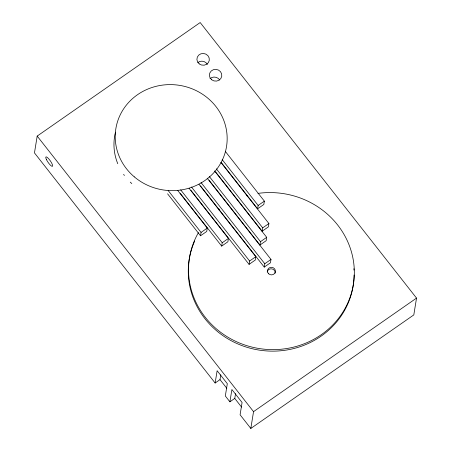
<?xml version="1.0" encoding="UTF-8"?>
<svg xmlns="http://www.w3.org/2000/svg" width="451" height="451" viewBox="0 0 451 451"><rect width="100%" height="100%" fill="white"/><g stroke="black" fill="none" stroke-linecap="round" stroke-linejoin="round"><path stroke-width="0.68" d="M215.138 383.012L217.134 370.722L227.315 383.688L225.325 395.984L229.903 401.818L231.893 389.523L242.08 402.495L240.09 414.785L250.818 428.45L413.809 314.911L416.532 298.1L200.182 22.55L37.191 136.089L34.468 152.9L215.138 383.012L220.003 379.624L220.781 374.843M167.575 193.812L200.52 235.777L201.067 232.428L207.274 228.099L177.79 190.553M207.274 228.099L206.733 231.453L200.52 235.777M180.129 193.191L221.678 246.105L222.219 242.756L228.426 238.432L189.048 188.27M228.426 238.432L227.885 241.781L221.678 246.105M221.633 162.986L257.606 208.802L258.147 205.453L264.359 201.123L225.353 151.446M190.936 190.345L249.065 264.376L249.606 261.022L255.813 256.698L198.992 184.329M264.359 201.123L263.812 204.478L257.606 208.802M255.813 256.698L255.272 260.052L249.065 264.376M229.903 401.818L234.768 398.425L235.546 393.644M209.106 180.253L259.956 245.023L260.498 241.668L266.704 237.344L214.552 170.918M215.803 172.175L262.155 231.211L262.696 227.862L268.909 223.533L220.821 162.292M266.704 237.344L266.163 240.699L259.956 245.023M268.909 223.533L268.368 226.887L262.155 231.211M200.458 185.851L264.247 267.099L264.788 263.75L271 259.426L207.206 178.179M271 259.426L270.453 262.775L264.247 267.099M250.818 428.45L253.541 411.639L416.532 298.1M222.18 159.637L258.147 205.453M216.345 168.826L262.696 227.862M209.213 176.352L260.498 241.668M200.999 182.503L264.788 263.75M191.483 186.996L249.606 261.022M180.671 189.843L222.219 242.756M168.116 190.463L201.067 232.428M37.191 136.089L253.541 411.639M220.003 379.624L226.797 388.272M234.768 398.425L241.556 407.073M210.008 78.649A6.241 5.891 9.2 0 1 219.643 79.923M197.859 62.48A6.241 5.891 9.2 0 1 207.387 64.397M257.955 193.394A83.023 78.406 9.2 0 1 354.204 276.908A83.023 78.406 9.2 0 1 248.901 346.278A83.023 78.406 9.2 0 1 198.44 232.603M218.346 209.873A83.023 78.406 9.2 0 1 219.366 209.101M246.449 195.802A83.023 78.406 9.2 0 1 247.706 195.458M354.086 275.003A83.023 78.406 9.2 0 1 254.364 349.209A83.023 78.406 9.2 0 1 194.691 241.014M353.9 268.695A83.023 78.406 9.2 0 1 353.984 270.098M267.223 272.015A4.003 3.783 9.2 0 1 271.739 268.875A4.003 3.783 9.2 0 1 275.138 273.216M131.805 183.568A56.048 52.93 9.2 0 1 130.271 182.136M124.403 175.467A56.048 52.93 9.2 0 1 123.619 174.385M117.762 163.719A56.048 52.93 9.2 0 1 115.495 132.154M46.442 159.609A5.745 1.353 55.1 0 0 52.395 166.357A5.745 1.353 55.1 0 0 48.753 158.842A5.745 1.353 55.1 0 0 46.442 159.609M211.688 79.765A6.241 5.891 9.2 0 0 221.757 76.27A6.241 5.891 9.2 0 0 213.368 69.702A6.241 5.891 9.2 0 0 211.688 79.765M199.207 63.873A6.241 5.891 9.2 0 0 209.281 60.378A6.241 5.891 9.2 0 0 200.887 53.81A6.241 5.891 9.2 0 0 199.207 63.873M268.666 273.791A4.003 3.783 9.2 0 0 275.313 272.06A4.003 3.783 9.2 0 0 270.301 267.443A4.003 3.783 9.2 0 0 268.666 273.791M134.28 176.837A56.048 52.93 9.2 0 0 226.086 148.915A56.048 52.93 9.2 0 0 153.216 87.116A56.048 52.93 9.2 0 0 134.28 176.837"/></g></svg>
